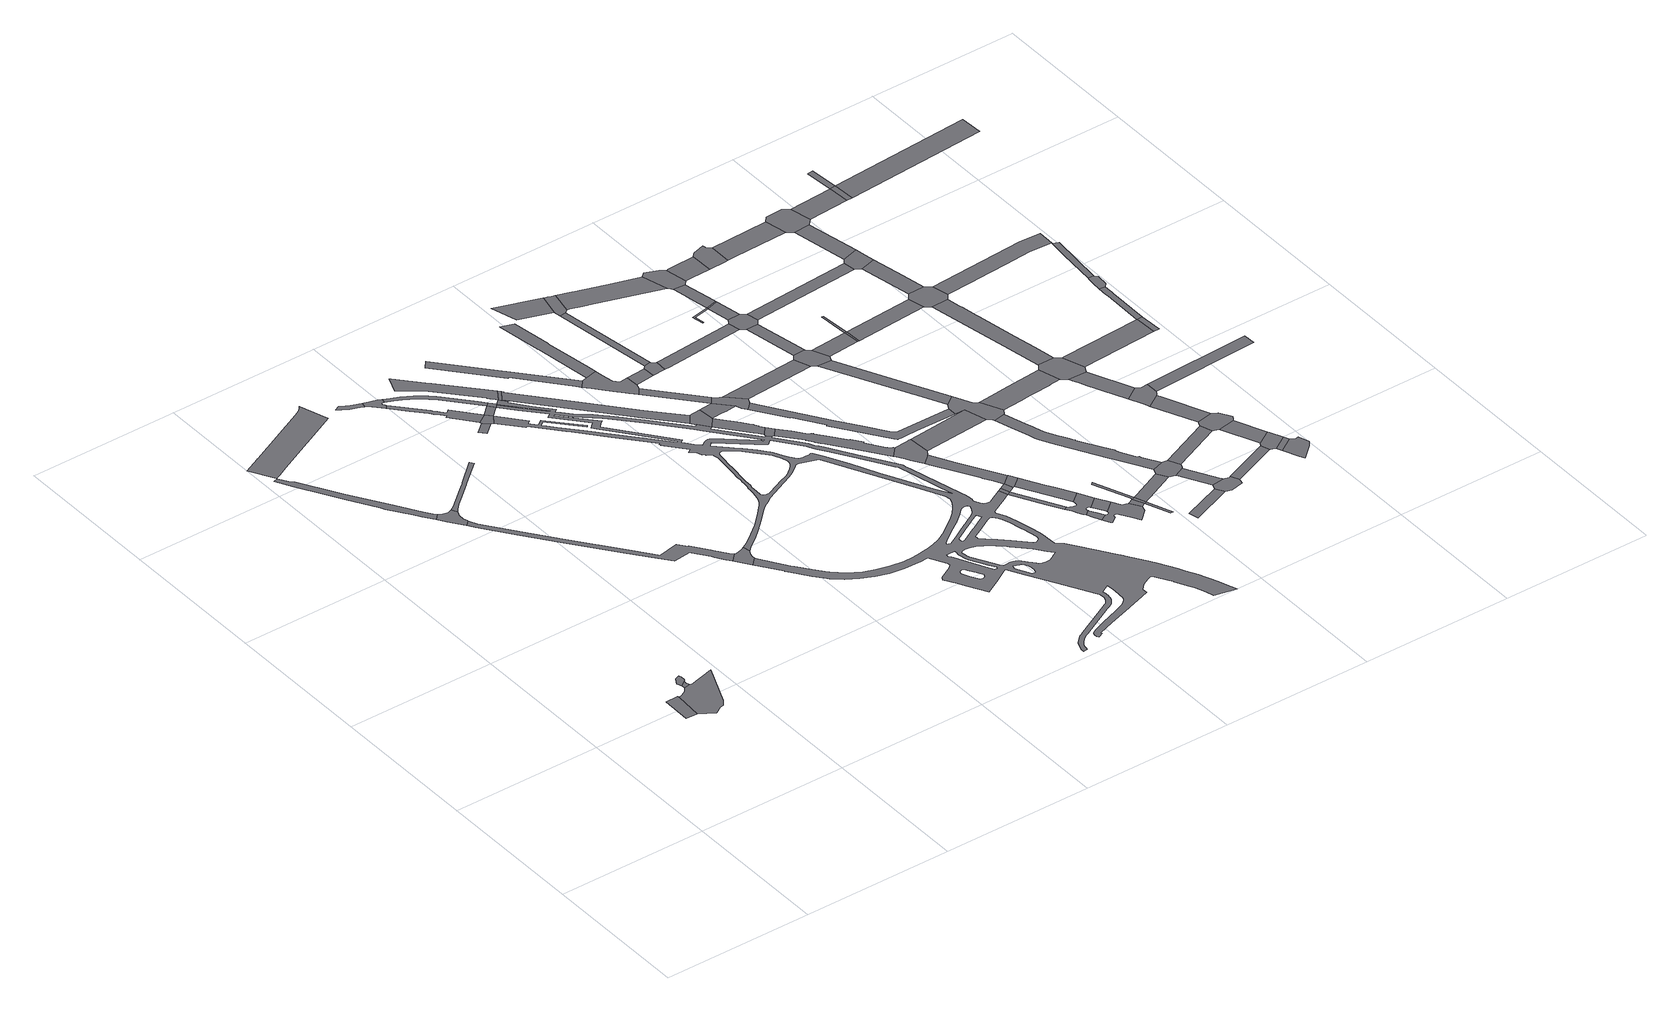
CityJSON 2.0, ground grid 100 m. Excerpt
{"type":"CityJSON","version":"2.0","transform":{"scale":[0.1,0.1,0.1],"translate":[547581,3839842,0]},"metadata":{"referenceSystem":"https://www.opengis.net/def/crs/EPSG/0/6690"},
"CityObjects":{
"road1":{"type":"Road","geometry":[{"type":"MultiSurface","lod":"1","boundaries":[[[0,1,2,3,4]]]}]},
"road2":{"type":"Road","geometry":[{"type":"MultiSurface","lod":"1","boundaries":[[[5,6,7,8,9,10,4,3,11,12,13,14]]]}]},
"road3":{"type":"Road","attributes":{"RoadStructureAttribute.sectionType":"1"},"geometry":[{"type":"MultiSurface","lod":"1","boundaries":[[[15,16,17,18,8,7]]]}]},
"road4":{"type":"Road","geometry":[{"type":"MultiSurface","lod":"1","boundaries":[[[19,20,21,22,23,24,18,17]]]}]},
"road5":{"type":"Road","attributes":{"RoadStructureAttribute.sectionType":"1"},"geometry":[{"type":"MultiSurface","lod":"1","boundaries":[[[25,26,27,28,29,30,31,32,33,34,35,36,37,38,39,40,41,42,43,44,45]]]}]},
"road6":{"type":"Road","geometry":[{"type":"MultiSurface","lod":"1","boundaries":[[[46,47,48,49,45,44,50,51,52,53,54,55,56,57,58,59,60,61]]]}]},
"road7":{"type":"Road","attributes":{"RoadStructureAttribute.sectionType":"7"},"geometry":[{"type":"MultiSurface","lod":"1","boundaries":[[[62,63,64,65,66,67,68,69,70,71,72,73,74,75,76,77]]]}]},
"road8":{"type":"Road","geometry":[{"type":"MultiSurface","lod":"1","boundaries":[[[78,79,80,81,82,83,84,85,86,87,88,61,60,89]]]}]},
"road9":{"type":"Road","attributes":{"RoadStructureAttribute.sectionType":"1"},"geometry":[{"type":"MultiSurface","lod":"1","boundaries":[[[90,91,92,93,94,95,96,97,98,99,100,101,102,103,52,51,104,105,106,107,108,109,110,111,112,113,114,115,116,117,118]]]}]},
"road10":{"type":"Road","geometry":[{"type":"MultiSurface","lod":"1","boundaries":[[[119,120,121,122,123,124,125,126,127,128,129,130,131]]]}]},
"road11":{"type":"Road","geometry":[{"type":"MultiSurface","lod":"1","boundaries":[[[132,133,134,131,130,135,136,137,138,139,140,141,142,143,144,145,146,147,148,149]]]}]},
"road12":{"type":"Road","geometry":[{"type":"MultiSurface","lod":"1","boundaries":[[[150,151,152,153,118,117,154,155,156,157,158]]]}]},
"road13":{"type":"Road","attributes":{"RoadStructureAttribute.sectionType":"1"},"geometry":[{"type":"MultiSurface","lod":"1","boundaries":[[[159,160,161,162,163,164,165,139,138,166,167,168,169,170,171,172,173,174]]]}]},
"road14":{"type":"Road","geometry":[{"type":"MultiSurface","lod":"1","boundaries":[[[175,176,177,178]]]}]},
"road15":{"type":"Road","attributes":{"RoadStructureAttribute.sectionType":"1"},"geometry":[{"type":"MultiSurface","lod":"1","boundaries":[[[179,180,181,182,183,184,185,186,187,188,189,190,191,149,148,192,193,194,195,196,197,198,199,200,201,202]]]}]},
"road16":{"type":"Road","geometry":[{"type":"MultiSurface","lod":"1","boundaries":[[[174,173,175,178,203,204]]]}]},
"road17":{"type":"Road","attributes":{"RoadStructureAttribute.sectionType":"1"},"geometry":[{"type":"MultiSurface","lod":"1","boundaries":[[[201,205,174,204,206,207]]]}]},
"road18":{"type":"Road","attributes":{"function":"3","RoadStructureAttribute.sectionType":"1"},"geometry":[{"type":"MultiSurface","lod":"1","boundaries":[[[208,209,210,211,212,213,214,215,216,217,218,219,220,221]]]}]},
"road19":{"type":"Road","geometry":[{"type":"MultiSurface","lod":"1","boundaries":[[[222,223,202,201,207,224,225]]]}]},
"road20":{"type":"Road","geometry":[{"type":"MultiSurface","lod":"1","boundaries":[[[221,220,226,227,228]]]}]},
"road21":{"type":"Road","attributes":{"RoadStructureAttribute.sectionType":"1"},"geometry":[{"type":"MultiSurface","lod":"1","boundaries":[[[229,230,231,232,233,234,235,236,237]]]}]},
"road22":{"type":"Road","geometry":[{"type":"MultiSurface","lod":"1","boundaries":[[[238,239,240,241,242,243,244,228,227,245,246,247,248,249,250]]]}]},
"road23":{"type":"Road","attributes":{"RoadStructureAttribute.sectionType":"1"},"geometry":[{"type":"MultiSurface","lod":"1","boundaries":[[[251,252,253,254,255,256,257,258,259,260,261,262,263,226,220,225,264,265,266,267,268,224,207,269,270,271,272,273,274,275,276,277,278,279,280,281,282,283,284,285,286,287,288,289,290,291,292,204,203,293,294,295,296,297,298,299,300,301,302,303,304,305,306,307,308,309,310,311,312,313,314,315,316,317,318,319,320,321,322,323,324,325,326,327,328,329,330,331,332,333,150,158,334,335,336,337,338,339,340,341,342,343,344,345,346,347,348,349,350,351,352,353,354,355,356,357,358,359,360,361,362,363,364,365,366,367,368,369,370,371,372,373,374,375,376,377,378,379,380,381,382,155,154,383,384,385,386,387,388,389,390,391,392,393,394,395,396,397,398,399,400,401,402,403,404,405,406,407,408,409,410,411,412,413,414,415,416,417,418,419,420,421,422,423,424,425,426,427,428,429,430,431,432,433,434,435,436,437,438,439,440,441,442,443,444,445,446,447,448,449,450,451,452,453,454,455,456,457,458,459,460,461,462,463,464,465,466,467,468,469,470,471,472,473,474,475,476,477,478,479,480,481,482,483,484,485,486,487,488,489,490,491,492,493,494,495,496,497,498,499,500,501,502,503,504,505,506,507,508,509,510,511,512,513,514,515,516,517,518,519,520,521,522,523,524,525,526,527,528,529,530,531,532,533,534,535,536,537,538,539,540,541,542,543,544,545,546,547,548,549,550,551,552,553,554,555,556,557,558,559,560,561,562,563,564,565,566,567,568,569,570,571,572,573,574,575,576,577,578,579,580,581,582,583,584,585],[586,587,588,589,590,591,592,593,594,595,596,597,598,599,600,601],[602,603,604,605,606,607,608,609,610,611,612,613,614,615,616,617,618,619,620,621],[622,623,624,625,626,627,628,629,630,631,632,633,634,635,636,637,638,639,640,641],[642,643,644,645,646,647,648,649,650,651,652,653,654,655,656,657,658,659],[660,661,662,663,664,665,666,667,668,669,670,671,672,673,674,675,676,677,678,679,680,681,682,683,684,685,686,687],[688,689,690,691,692,693,694,695,696,697,698,699,700,701,702,703,704,705,706,707,708,709,710,711,712,713,714,715],[716,717,718,719,720,721,722,723,724,725,726,727,728,729,730,731,732,733,734,735,736,737,738,739,740,741,742,743,744,745,746,747,748,749,750,751,752,753,754],[755,756,757,758,759,760,761,762,763,764,765,766,767,768,769,770,771,772,773,774,775,776,777,778,779,780],[781,782,783,784,785,786,787,788,789,790,791,792,793,794,795,796,797,798,799,800,801,802,803,804,805,806,807,808,809,810,811,812,813,814,815,816,817,818],[819,820,821,822,823,824,825,826,827,828,829,830,831,832,833,834,835,836,837,838,839,840,841,842,843,844,845,846,847,848,849,850,851,852,853,854,855,856,857]]]}]},
"road24":{"type":"Road","geometry":[{"type":"MultiSurface","lod":"1","boundaries":[[[858,859,860,861,862,863,864,237,236,865,866,867,868,869,870,871,872,873,874,875,876,877]]]}]},
"road25":{"type":"Road","geometry":[{"type":"MultiSurface","lod":"1","boundaries":[[[878,250,249,879,880,251,585,881,882,883]]]}]},
"road26":{"type":"Road","attributes":{"RoadStructureAttribute.sectionType":"1"},"geometry":[{"type":"MultiSurface","lod":"1","boundaries":[[[884,885,886,887,888,864,863,889,890,891,892,893,894]]]}]},
"road27":{"type":"Road","attributes":{"function":"3","RoadStructureAttribute.sectionType":"1"},"geometry":[{"type":"MultiSurface","lod":"1","boundaries":[[[895,896,897,898,899,900,881,585,901,902,903,904]]]}]},
"road28":{"type":"Road","attributes":{"RoadStructureAttribute.sectionType":"1"},"geometry":[{"type":"MultiSurface","lod":"1","boundaries":[[[905,873,872,906,907]]]}]},
"road29":{"type":"Road","attributes":{"RoadStructureAttribute.sectionType":"1"},"geometry":[{"type":"MultiSurface","lod":"1","boundaries":[[[908,877,876,909]]]}]},
"road30":{"type":"Road","geometry":[{"type":"MultiSurface","lod":"1","boundaries":[[[904,903,582,581,910,911]]]}]},
"road31":{"type":"Road","attributes":{"RoadStructureAttribute.sectionType":"1"},"geometry":[{"type":"MultiSurface","lod":"1","boundaries":[[[906,912,878,883,913,914,915,916]]]}]},
"road32":{"type":"Road","geometry":[{"type":"MultiSurface","lod":"1","boundaries":[[[917,907,906,916,918,919,920,921,922]]]}]},
"road33":{"type":"Road","geometry":[{"type":"MultiSurface","lod":"1","boundaries":[[[923,924,925,926,927,908,909,928,929,930]]]}]},
"road34":{"type":"Road","attributes":{"RoadStructureAttribute.sectionType":"1"},"geometry":[{"type":"MultiSurface","lod":"1","boundaries":[[[931,932,933,934]]]}]},
"road35":{"type":"Road","geometry":[{"type":"MultiSurface","lod":"1","boundaries":[[[935,936,937,938,939,940,941,942,943,944,945,946,947,948,949,950,951,952,953,954,911,910,955,956,957,958,959,960,961,962,963,964,965,966,967,968]]]}]},
"road36":{"type":"Road","attributes":{"RoadStructureAttribute.sectionType":"1"},"geometry":[{"type":"MultiSurface","lod":"1","boundaries":[[[969,970,927,926]]]}]},
"road37":{"type":"Road","geometry":[{"type":"MultiSurface","lod":"1","boundaries":[[[971,934,933,970,969,972,973,974,975,976]]]}]},
"road38":{"type":"Road","geometry":[{"type":"MultiSurface","lod":"1","boundaries":[[[977,978,979,968,967,980,981,982,983,984,985,986]]]}]},
"road39":{"type":"Road","geometry":[{"type":"MultiSurface","lod":"1","boundaries":[[[987,551,550,988]]]}]},
"road40":{"type":"Road","attributes":{"RoadStructureAttribute.sectionType":"1"},"geometry":[{"type":"MultiSurface","lod":"1","boundaries":[[[989,987,988,990]]]}]},
"road41":{"type":"Road","geometry":[{"type":"MultiSurface","lod":"1","boundaries":[[[988,550,991,992,993]]]}]},
"road42":{"type":"Road","attributes":{"RoadStructureAttribute.sectionType":"1"},"geometry":[{"type":"MultiSurface","lod":"1","boundaries":[[[994,995,996,985,984,997,998,999,1000,1001,1002,1003,989,1004]]]}]},
"road43":{"type":"Road","attributes":{"RoadStructureAttribute.sectionType":"1"},"geometry":[{"type":"MultiSurface","lod":"1","boundaries":[[[1005,922,921,1006]]]}]},
"road44":{"type":"Road","attributes":{"RoadStructureAttribute.sectionType":"1"},"geometry":[{"type":"MultiSurface","lod":"1","boundaries":[[[1007,1008,930,929,1009,1010,1011]]]}]},
"road45":{"type":"Road","geometry":[{"type":"MultiSurface","lod":"1","boundaries":[[[1012,1013,1004,989,990,1014,1015]]]}]},
"road46":{"type":"Road","attributes":{"RoadStructureAttribute.sectionType":"1"},"geometry":[{"type":"MultiSurface","lod":"1","boundaries":[[[1016,1017,1018,1019,920,919,1020,1021,1022,1023,1024,1025,1026,1027,1028,1029,1030,1031,1032,1033]]]}]},
"road47":{"type":"Road","geometry":[{"type":"MultiSurface","lod":"1","boundaries":[[[1034,1035,1036,1037,1038,1039,1040,1041,1042,1043,1044,1045]]]}]},
"road48":{"type":"Road","attributes":{"RoadStructureAttribute.sectionType":"1"},"geometry":[{"type":"MultiSurface","lod":"1","boundaries":[[[1046,1047,1015,1014,1048,1049,1050,1051]]]}]},
"road49":{"type":"Road","geometry":[{"type":"MultiSurface","lod":"1","boundaries":[[[1051,1050,1052,1053,1054,1055,1056,1057,1058,1059,1060,993,992,1061,1062,1063,1041,1040,1064,1065,1066,1067,1068,1069,1070,1071,1072,1073,1074]]]}]},
"road50":{"type":"Road","attributes":{"RoadStructureAttribute.sectionType":"1"},"geometry":[{"type":"MultiSurface","lod":"1","boundaries":[[[1075,1076,1077,974,973,1078,1079,1080,1081,1082,1083,1084,1085]]]}]},
"road51":{"type":"Road","attributes":{"RoadStructureAttribute.sectionType":"1"},"geometry":[{"type":"MultiSurface","lod":"1","boundaries":[[[1074,1073,1086,1087,1088,1089,1090,1091]]]}]},
"road52":{"type":"Road","geometry":[{"type":"MultiSurface","lod":"1","boundaries":[[[1092,1093,1091,1090,1094,1095,1096,1097,1098,1099,1100,1101,1102,1103,1104,1045,1044,1105,1106,1107,1108,1109,1110,1111,1112,1113,1114,1115,1116,1117,1118,1119,1120,1121,1122,1123,1124,1125,1126,1127]]]}]},
"road53":{"type":"Road","attributes":{"RoadStructureAttribute.sectionType":"1"},"geometry":[{"type":"MultiSurface","lod":"1","boundaries":[[[1128,1129,977,986,1130,1131,1132]]]}]},
"road54":{"type":"Road","geometry":[{"type":"MultiSurface","lod":"1","boundaries":[[[1133,1134,1135,1136,1137,1138,1139]]]}]},
"road55":{"type":"Road","attributes":{"RoadStructureAttribute.sectionType":"1"},"geometry":[{"type":"MultiSurface","lod":"1","boundaries":[[[1140,1127,1126,1141]]]}]},
"road56":{"type":"Road","geometry":[{"type":"MultiSurface","lod":"1","boundaries":[[[1142,1143,1144,1145,1146,1140,1147]]]}]},
"road57":{"type":"Road","geometry":[{"type":"MultiSurface","lod":"1","boundaries":[[[1148,1149,1005,1006,1150,1151,1152,1153]]]}]},
"road58":{"type":"Road","geometry":[{"type":"MultiSurface","lod":"1","boundaries":[[[1147,1140,1141,1154]]]}]},
"road59":{"type":"Road","attributes":{"RoadStructureAttribute.sectionType":"1"},"geometry":[{"type":"MultiSurface","lod":"1","boundaries":[[[1155,1149,1148,1156]]]}]},
"road60":{"type":"Road","geometry":[{"type":"MultiSurface","lod":"1","boundaries":[[[1157,1158,1154,1141]]]}]},
"road61":{"type":"Road","geometry":[{"type":"MultiSurface","lod":"1","boundaries":[[[1159,1160,1161,1162,1007,1011,1163,1155,1156,1164,1165,1166,1167,1168]]]}]},
"road62":{"type":"Road","attributes":{"RoadStructureAttribute.sectionType":"1"},"geometry":[{"type":"MultiSurface","lod":"1","boundaries":[[[1150,1169,1170,1171,1172,1173,1174,1175,1176,1151]]]}]},
"road63":{"type":"Road","attributes":{"RoadStructureAttribute.sectionType":"1"},"geometry":[{"type":"MultiSurface","lod":"1","boundaries":[[[1177,1139,1178,1161,1160]]]}]},
"road64":{"type":"Road","geometry":[{"type":"MultiSurface","lod":"1","boundaries":[[[1179,1133,1139,1177]]]}]},
"road65":{"type":"Road","attributes":{"RoadStructureAttribute.sectionType":"1"},"geometry":[{"type":"MultiSurface","lod":"1","boundaries":[[[1180,1181,1182,1183,1133,1179,1184,1185,1186]]]}]},
"road66":{"type":"Road","geometry":[{"type":"MultiSurface","lod":"1","boundaries":[[[1187,1085,1084,1188,1180,1186,1189,1190,1191]]]}]},
"road67":{"type":"Road","attributes":{"RoadStructureAttribute.sectionType":"1"},"geometry":[{"type":"MultiSurface","lod":"1","boundaries":[[[1192,1193,1147,1154,1194,1195,1196,1197]]]}]},
"road68":{"type":"Road","geometry":[{"type":"MultiSurface","lod":"1","boundaries":[[[1198,1199,1174,1173,1200,1033,1032,1201,1202,1128,1132,1203,1204,1205,1206,1207]]]}]},
"road69":{"type":"Road","attributes":{"RoadStructureAttribute.sectionType":"1"},"geometry":[{"type":"MultiSurface","lod":"1","boundaries":[[[1208,1153,1152,1209]]]}]},
"road70":{"type":"Road","attributes":{"RoadStructureAttribute.sectionType":"1"},"geometry":[{"type":"MultiSurface","lod":"1","boundaries":[[[1210,1211,1212,1213,1214]]]}]},
"road71":{"type":"Road","attributes":{"RoadStructureAttribute.sectionType":"1"},"geometry":[{"type":"MultiSurface","lod":"1","boundaries":[[[1215,1216,1217,1218,1219,1220,1221,1222,1223,1224,1225,1226,1227,1228,1229,1230,1231,1232,1233,1234,1235,1236,1237,1238,1205,1204,1239,1240,1241,1242,1243,1244,1245,1246,1247,1248,1249,1250,1251]]]}]},
"road72":{"type":"Road","attributes":{"RoadStructureAttribute.sectionType":"1"},"geometry":[{"type":"MultiSurface","lod":"1","boundaries":[[[1252,1253,1254,1255,1190,1189,1256,1257]]]}]},
"road73":{"type":"Road","geometry":[{"type":"MultiSurface","lod":"1","boundaries":[[[1258,1208,1209,1259]]]}]},
"road74":{"type":"Road","geometry":[{"type":"MultiSurface","lod":"1","boundaries":[[[1260,1261,1262,1208,1258]]]}]},
"road75":{"type":"Road","geometry":[{"type":"MultiSurface","lod":"1","boundaries":[[[1251,1250,1263,1264,1192,1197,1265,1266,1267,1268,1269]]]}]},
"road76":{"type":"Road","attributes":{"RoadStructureAttribute.sectionType":"1"},"geometry":[{"type":"MultiSurface","lod":"1","boundaries":[[[1270,1271,1272,1266,1265,1273,1274,1275]]]}]},
"road77":{"type":"Road","geometry":[{"type":"MultiSurface","lod":"1","boundaries":[[[1276,1275,1274,1277,1278,1210,1214,1279,1280,1281,1282,1283]]]}]},
"road78":{"type":"Road","geometry":[{"type":"MultiSurface","lod":"1","boundaries":[[[1284,1285,1286,1287,1288,1252,1257,1289,1290,1291]]]}]},
"road79":{"type":"Road","attributes":{"RoadStructureAttribute.sectionType":"1"},"geometry":[{"type":"MultiSurface","lod":"1","boundaries":[[[1292,1293,1294,1207,1206,1295,1296,1297,1298,1299,1300,1301,1302]]]}]},
"road80":{"type":"Road","attributes":{"RoadStructureAttribute.sectionType":"1"},"geometry":[{"type":"MultiSurface","lod":"1","boundaries":[[[1303,1304,1305,1168,1167,1306,1307]]]}]},
"road81":{"type":"Road","attributes":{"RoadStructureAttribute.sectionType":"1"},"geometry":[{"type":"MultiSurface","lod":"1","boundaries":[[[1308,1258,1259,1309]]]}]},
"road82":{"type":"Road","attributes":{"RoadStructureAttribute.sectionType":"1"},"geometry":[{"type":"MultiSurface","lod":"1","boundaries":[[[1310,1269,1268,1311]]]}]},
"road83":{"type":"Road","attributes":{"RoadStructureAttribute.sectionType":"1"},"geometry":[{"type":"MultiSurface","lod":"1","boundaries":[[[1312,1283,1282,1313]]]}]},
"road84":{"type":"Road","attributes":{"RoadStructureAttribute.sectionType":"1"},"geometry":[{"type":"MultiSurface","lod":"1","boundaries":[[[1314,1291,1290,1315,1316]]]}]},
"road85":{"type":"Road","geometry":[{"type":"MultiSurface","lod":"1","boundaries":[[[1317,1318,1292,1302,1319,1320,1321,1322,1323,1324,1325]]]}]},
"road86":{"type":"Road","attributes":{"RoadStructureAttribute.sectionType":"1"},"geometry":[{"type":"MultiSurface","lod":"1","boundaries":[[[1319,1326,1327,1328,1329,1330,1331,1332,1333,1320]]]}]},
"road87":{"type":"Road","attributes":{"RoadStructureAttribute.sectionType":"1"},"geometry":[{"type":"MultiSurface","lod":"1","boundaries":[[[1334,1335,1336,1337,1338,1339,1340,1341,1342,1343,1344,1317,1325]]]}]},
"road88":{"type":"Road","geometry":[{"type":"MultiSurface","lod":"1","boundaries":[[[1345,1333,1332,1346,1347,1348,1349,1350,1351,1352]]]}]},
"road89":{"type":"Road","attributes":{"RoadStructureAttribute.sectionType":"1"},"geometry":[{"type":"MultiSurface","lod":"1","boundaries":[[[1353,1354,1355,1349,1348,1356,1357]]]}]},
"road90":{"type":"Road","geometry":[{"type":"MultiSurface","lod":"1","boundaries":[[[1358,1359,1308,1309,1343,1342,1360,1361]]]}]},
"road91":{"type":"Road","geometry":[{"type":"MultiSurface","lod":"1","boundaries":[[[1357,1356,1362,1363,1310,1311,1364,1365,1366,1367,1368,1369,1370]]]}]},
"road92":{"type":"Road","attributes":{"RoadStructureAttribute.sectionType":"1"},"geometry":[{"type":"MultiSurface","lod":"1","boundaries":[[[1367,1366,1371,1372]]]}]},
"road93":{"type":"Road","attributes":{"RoadStructureAttribute.sectionType":"1"},"geometry":[{"type":"MultiSurface","lod":"1","boundaries":[[[1373,1374,1375,1359,1358]]]}]},
"road94":{"type":"Road","geometry":[{"type":"MultiSurface","lod":"1","boundaries":[[[1376,1377,1378,1379,1303,1307,1380,1381,1375,1374]]]}]},
"road95":{"type":"Road","geometry":[{"type":"MultiSurface","lod":"1","boundaries":[[[1382,1372,1371,1383,1384,1312,1313,1385,1386,1387,1388]]]}]},
"road96":{"type":"Road","attributes":{"RoadStructureAttribute.sectionType":"1"},"geometry":[{"type":"MultiSurface","lod":"1","boundaries":[[[1388,1387,1389,1390]]]}]},
"road97":{"type":"Road","attributes":{"RoadStructureAttribute.sectionType":"1"},"geometry":[{"type":"MultiSurface","lod":"1","boundaries":[[[1391,1392,1378,1377]]]}]},
"road98":{"type":"Road","geometry":[{"type":"MultiSurface","lod":"1","boundaries":[[[1393,1394,1390,1389,1395,1396,1397,1398,1399,1400,1401]]]}]},
"road99":{"type":"Road","geometry":[{"type":"MultiSurface","lod":"1","boundaries":[[[1402,1403,1404,1405,1314,1316,1392,1391,1406,1407,1408,1409]]]}]},
"road100":{"type":"Road","attributes":{"RoadStructureAttribute.sectionType":"1"},"geometry":[{"type":"MultiSurface","lod":"1","boundaries":[[[1410,1411,1412,1324,1323,1413]]]}]},
"road101":{"type":"Road","attributes":{"RoadStructureAttribute.sectionType":"1"},"geometry":[{"type":"MultiSurface","lod":"1","boundaries":[[[1414,1409,1408,1415]]]}]},
"road102":{"type":"Road","attributes":{"RoadStructureAttribute.sectionType":"1"},"geometry":[{"type":"MultiSurface","lod":"1","boundaries":[[[1416,1352,1351,1417]]]}]},
"road103":{"type":"Road","attributes":{"RoadStructureAttribute.sectionType":"1"},"geometry":[{"type":"MultiSurface","lod":"1","boundaries":[[[1418,1361,1360,1419,1420,1421,1422,1423,1424]]]}]},
"road104":{"type":"Road","geometry":[{"type":"MultiSurface","lod":"1","boundaries":[[[1425,1414,1415,1426]]]}]},
"road105":{"type":"Road","geometry":[{"type":"MultiSurface","lod":"1","boundaries":[[[1427,1410,1413,1428]]]}]},
"road106":{"type":"Road","geometry":[{"type":"MultiSurface","lod":"1","boundaries":[[[1429,1430,1431,1432,1414,1425]]]}]},
"road107":{"type":"Road","attributes":{"RoadStructureAttribute.sectionType":"1"},"geometry":[{"type":"MultiSurface","lod":"1","boundaries":[[[1433,1434,1435,1436,1437,1438,1410,1427,1439,1440,1441]]]}]},
"road108":{"type":"Road","geometry":[{"type":"MultiSurface","lod":"1","boundaries":[[[1442,1443,1444,1445,1446,1447,1448,1433,1441,1449,1450,1451]]]}]},
"road109":{"type":"Road","attributes":{"RoadStructureAttribute.sectionType":"1"},"geometry":[{"type":"MultiSurface","lod":"1","boundaries":[[[1452,1453,1454,1455,1442,1451,1456,1457]]]}]},
"road110":{"type":"Road","attributes":{"RoadStructureAttribute.sectionType":"1"},"geometry":[{"type":"MultiSurface","lod":"1","boundaries":[[[1458,1425,1426,1459]]]}]}
},
"vertices":[
[664,1107,0],[581,1104,0],[577,909,0],[653,907,0],[665,1095,0],
[967,1195,0],[796,1149,0],[790,1155,0],[745,1148,0],[724,1122,0],[695,1104,0],[746,846,0],[793,876,0],[820,882,0],[849,921,0],
[785,1167,0],[778,1184,0],[779,1198,0],[746,1173,0],
[788,1206,0],[792,1218,0],[791,1243,0],[786,1260,0],[757,1248,0],[731,1207,0],
[599,3339,0],[564,3387,0],[473,3533,0],[438,3590,0],[307,3798,0],[282,3841,0],[156,4058,0],[126,4082,0],[93,4142,0],[64,4130,0],[126,4021,0],[225,3847,0],[237,3827,0],[281,3752,0],[370,3606,0],[396,3561,0],[410,3536,0],[507,3395,0],[534,3354,0],[582,3283,0],[618,3319,0],
[681,3297,0],[670,3296,0],[646,3301,0],[628,3310,0],[618,3228,0],[687,3132,0],[719,3166,0],[718,3169,0],[710,3197,0],[709,3212,0],[709,3221,0],[710,3234,0],[714,3246,0],[720,3259,0],[725,3270,0],[707,3306,0],
[610,4616,0],[604,4607,0],[594,4595,0],[586,4587,0],[579,4582,0],[576,4580,0],[540,4562,0],[123,4362,0],[118,4359,0],[116,4359,0],[113,4357,0],[3,4304,0],[92,4144,0],[125,4159,0],[195,4193,0],[673,4423,0],
[773,3321,0],[827,3367,0],[919,3444,0],[931,3456,0],[1077,3580,0],[1062,3605,0],[913,3474,0],[906,3466,0],[897,3459,0],[860,3428,0],[733,3321,0],[739,3288,0],
[1730,2005,0],[1719,2020,0],[1662,2096,0],[1657,2107,0],[1578,2213,0],[1571,2216,0],[1563,2227,0],[1533,2270,0],[1398,2241,0],[1369,2280,0],[1284,2392,0],[1047,2704,0],[903,2894,0],[745,3111,0],[695,3121,0],[717,3089,0],[874,2874,0],[1019,2683,0],[1246,2386,0],[1335,2270,0],[1416,2163,0],[1429,2147,0],[1546,2160,0],[1554,2151,0],[1625,2054,0],[1633,2036,0],[1672,1979,0],[1693,1949,0],[1740,1997,0],
[850,4446,0],[823,4458,0],[800,4471,0],[794,4476,0],[791,4480,0],[754,4462,0],[762,4456,0],[783,4442,0],[822,4419,0],[850,4408,0],[882,4397,0],[905,4387,0],[914,4423,0],
[1004,4393,0],[928,4418,0],[925,4419,0],[924,4375,0],[939,4363,0],[977,4319,0],[994,4301,0],[1010,4322,0],[1005,4332,0],[1003,4337,0],[998,4343,0],[998,4348,0],[999,4352,0],[1001,4354,0],[1002,4355,0],[1006,4356,0],[1018,4354,0],[1028,4383,0],
[1818,2014,0],[1808,2008,0],[1775,1998,0],[1755,1993,0],[1762,1850,0],[1809,1898,0],[1809,1918,0],[1816,1943,0],[1828,1966,0],
[1268,4075,0],[1245,4057,0],[1217,4091,0],[1209,4101,0],[1201,4111,0],[1190,4124,0],[1184,4131,0],[1086,4198,0],[1159,4114,0],[1176,4094,0],[1189,4079,0],[1203,4063,0],[1228,4034,0],[1214,4026,0],[1339,3875,0],[1402,3913,0],
[1342,3860,0],[1275,3800,0],[1310,3763,0],[1380,3823,0],
[1449,4038,0],[1307,4199,0],[1290,4218,0],[1283,4226,0],[1280,4229,0],[1272,4237,0],[1256,4251,0],[1242,4262,0],[1217,4280,0],[1190,4300,0],[1159,4320,0],[1122,4340,0],[1073,4363,0],[1070,4332,0],[1137,4298,0],[1154,4288,0],[1181,4271,0],[1218,4243,0],[1242,4224,0],[1265,4202,0],[1268,4199,0],[1282,4184,0],[1465,3973,0],[1487,3992,0],
[1397,3816,0],[1437,3876,0],
[1460,3968,0],[1496,3927,0],[1502,3931,0],
[1342,4334,0],[1319,4360,0],[1184,4511,0],[1179,4516,0],[1132,4404,0],[1261,4308,0],[1285,4282,0],[1512,4033,0],[1512,4030,0],[1512,4029,0],[1523,4016,0],[1532,4005,0],[1553,3981,0],[1599,4050,0],
[1523,3956,0],[1489,3994,0],[1514,3947,0],[1520,3953,0],
[1562,3966,0],[1569,3970,0],[1615,4032,0],
[2035,3843,0],[2028,3852,0],[1444,4523,0],[1406,4475,0],[1722,4110,0],[1729,4116,0],[1985,3815,0],[2007,3789,0],[2043,3834,0],
[2241,3306,0],[2153,3402,0],[1979,3606,0],[1890,3707,0],[1619,4018,0],[1621,4020,0],[1624,4023,0],[2033,3433,0],[2033,3432,0],[2105,3349,0],[2205,3236,0],[2288,3141,0],[2337,3204,0],
[2313,3110,0],[2298,3099,0],[2103,3323,0],[1965,3477,0],[1941,3503,0],[1899,3543,0],[1813,3618,0],[1765,3670,0],[1745,3694,0],[1763,3709,0],[1669,3817,0],[1580,3927,0],[1588,3933,0],[1613,3846,0],[1647,3806,0],[1727,3716,0],[1724,3713,0],[1615,3833,0],[1583,3829,0],[1706,3697,0],[1679,3673,0],[1849,3480,0],[1829,3462,0],[1814,3448,0],[1847,3408,0],[2130,3046,0],[2125,3042,0],[2095,3076,0],[2006,3177,0],[1882,3316,0],[1763,3455,0],[1660,3571,0],[1621,3618,0],[1602,3640,0],[1629,3662,0],[1802,3468,0],[1812,3479,0],[1628,3679,0],[1593,3651,0],[1562,3689,0],[1554,3698,0],[1573,3715,0],[1520,3674,0],[1534,3680,0],[1681,3509,0],[1703,3484,0],[1855,3306,0],[2037,3095,0],[2030,3088,0],[2037,3080,0],[2029,3074,0],[2141,2941,0],[2118,2924,0],[2152,2891,0],[2165,2860,0],[2179,2857,0],[2180,2843,0],[2189,2842,0],[2202,2834,0],[2212,2822,0],[2217,2804,0],[2220,2782,0],[2217,2759,0],[2215,2742,0],[2215,2738,0],[2213,2727,0],[2202,2617,0],[2197,2569,0],[2195,2537,0],[2193,2518,0],[2191,2497,0],[2188,2459,0],[2183,2447,0],[2181,2423,0],[2179,2394,0],[2167,2344,0],[2160,2319,0],[2147,2296,0],[2133,2279,0],[2063,2206,0],[1997,2142,0],[1929,2087,0],[1862,2039,0],[1865,1999,0],[1927,2044,0],[1989,2097,0],[2061,2163,0],[2128,2229,0],[2158,2256,0],[2190,2274,0],[2227,2297,0],[2277,2323,0],[2369,2364,0],[2379,2369,0],[2430,2393,0],[2469,2412,0],[2521,2450,0],[2533,2460,0],[2548,2463,0],[2556,2460,0],[2671,2424,0],[2962,1848,0],[3030,1713,0],[3033,1705,0],[3041,1673,0],[3031,1638,0],[3004,1598,0],[2967,1557,0],[2932,1524,0],[2915,1512,0],[2895,1496,0],[2885,1489,0],[2818,1441,0],[2756,1405,0],[2701,1385,0],[2666,1377,0],[2641,1372,0],[2602,1364,0],[2589,1361,0],[2542,1358,0],[2472,1357,0],[2384,1369,0],[2299,1391,0],[2224,1417,0],[2143,1467,0],[2069,1532,0],[2065,1536,0],[2004,1610,0],[1952,1681,0],[1943,1694,0],[1928,1714,0],[1819,1876,0],[1871,1693,0],[1872,1691,0],[1894,1660,0],[1965,1557,0],[2023,1492,0],[2033,1480,0],[2099,1424,0],[2171,1379,0],[2252,1340,0],[2337,1314,0],[2435,1302,0],[2507,1298,0],[2542,1298,0],[2600,1301,0],[2657,1190,0],[2661,1182,0],[2661,1177,0],[2661,1172,0],[2653,1162,0],[2639,1152,0],[2552,1103,0],[2542,1083,0],[2587,1003,0],[2592,993,0],[2619,946,0],[2684,830,0],[2737,860,0],[2787,889,0],[2868,936,0],[2873,939,0],[2886,947,0],[2896,928,0],[2945,838,0],[3040,666,0],[3165,441,0],[3171,431,0],[3174,418,0],[3175,405,0],[3175,392,0],[3171,378,0],[3162,360,0],[3151,346,0],[3140,339,0],[3132,334,0],[3119,327,0],[2876,201,0],[2854,187,0],[2853,187,0],[2839,178,0],[2825,167,0],[2811,153,0],[2797,137,0],[2789,124,0],[2782,106,0],[2777,95,0],[2775,86,0],[2772,73,0],[2771,63,0],[2770,52,0],[2798,55,0],[2801,70,0],[2803,82,0],[2807,93,0],[2813,106,0],[2821,117,0],[2831,130,0],[2841,140,0],[2853,151,0],[2860,155,0],[2870,162,0],[2880,167,0],[2890,173,0],[3121,294,0],[3134,300,0],[3140,303,0],[3144,305,0],[3156,312,0],[3170,322,0],[3178,331,0],[3184,340,0],[3192,350,0],[3197,362,0],[3201,371,0],[3202,381,0],[3204,389,0],[3205,400,0],[3205,408,0],[3205,418,0],[3203,427,0],[3199,441,0],[3258,473,0],[3263,428,0],[3263,400,0],[3263,398,0],[3261,363,0],[3261,360,0],[3259,328,0],[3258,325,0],[3249,305,0],[3232,288,0],[3212,275,0],[3164,257,0],[3125,242,0],[3116,238,0],[3005,198,0],[2951,175,0],[2931,165,0],[2923,157,0],[2919,147,0],[2916,135,0],[2916,122,0],[2924,110,0],[2960,127,0],[2956,137,0],[3063,174,0],[3067,175,0],[3195,217,0],[3397,284,0],[3397,309,0],[3397,322,0],[3409,334,0],[3429,355,0],[3476,378,0],[3496,388,0],[3508,390,0],[3516,385,0],[3536,353,0],[3582,274,0],[3584,270,0],[3630,182,0],[3642,157,0],[3656,127,0],[3671,85,0],[3687,32,0],[3830,1,0],[3814,43,0],[3786,121,0],[3760,183,0],[3752,202,0],[3735,243,0],[3697,317,0],[3675,359,0],[3648,412,0],[3612,474,0],[3585,521,0],[3554,569,0],[3508,640,0],[3503,649,0],[3477,686,0],[3476,685,0],[3412,784,0],[3338,892,0],[3305,941,0],[3272,968,0],[3260,978,0],[3260,1013,0],[3257,1060,0],[3254,1105,0],[3238,1180,0],[3235,1194,0],[3217,1277,0],[3206,1312,0],[3194,1350,0],[3166,1412,0],[3168,1417,0],[3171,1424,0],[3283,1482,0],[3328,1506,0],[3306,1565,0],[3241,1530,0],[3206,1511,0],[3187,1514,0],[3177,1517,0],[3171,1518,0],[3167,1518,0],[3163,1526,0],[3157,1532,0],[3134,1576,0],[3138,1596,0],[3138,1613,0],[3135,1633,0],[3131,1650,0],[3129,1658,0],[3127,1660,0],[3128,1660,0],[3121,1690,0],[3060,1932,0],[3031,2044,0],[3024,2070,0],[3020,2086,0],[3018,2093,0],[2978,2161,0],[2888,2304,0],[2764,2502,0],[2747,2528,0],[2730,2549,0],[2713,2582,0],[2582,2754,0],[2589,2759,0],[2564,2786,0],[2557,2781,0],[2353,3030,0],[2369,3042,0],[2986,928,0],[3001,915,0],[3009,895,0],[3009,894,0],[3012,886,0],[3016,873,0],[3014,848,0],[3012,828,0],[3004,820,0],[2997,822,0],[2986,825,0],[2942,905,0],[2934,919,0],[2941,942,0],[2943,945,0],[2981,930,0],[2746,960,0],[2743,958,0],[2731,955,0],[2720,958,0],[2715,960,0],[2691,1006,0],[2685,1016,0],[2684,1018,0],[2662,1059,0],[2662,1067,0],[2667,1082,0],[2674,1087,0],[2687,1090,0],[2688,1089,0],[2704,1080,0],[2715,1060,0],[2735,1024,0],[2747,1003,0],[2758,983,0],[2753,965,0],[2838,981,0],[2812,1032,0],[2735,1186,0],[2710,1235,0],[2700,1242,0],[2703,1257,0],[2721,1257,0],[2760,1256,0],[2758,1239,0],[2758,1230,0],[2757,1219,0],[2757,1204,0],[2758,1196,0],[2763,1169,0],[2771,1147,0],[2807,1085,0],[2835,1035,0],[2857,995,0],[2853,981,0],[2845,981,0],[2853,1337,0],[2960,1398,0],[2979,1409,0],[3000,1421,0],[3003,1423,0],[3029,1437,0],[3064,1458,0],[3081,1428,0],[3038,1404,0],[2998,1381,0],[2975,1369,0],[2965,1363,0],[2869,1309,0],[2865,1309,0],[2859,1309,0],[2852,1314,0],[2849,1321,0],[2851,1335,0],[2861,1419,0],[2931,1467,0],[2938,1472,0],[2997,1520,0],[3027,1550,0],[3044,1560,0],[3059,1563,0],[3077,1558,0],[3087,1547,0],[3086,1545,0],[3083,1532,0],[3076,1518,0],[3066,1501,0],[3054,1487,0],[3040,1476,0],[2988,1447,0],[2974,1439,0],[2962,1432,0],[2953,1427,0],[2894,1393,0],[2842,1363,0],[2825,1353,0],[2823,1351,0],[2789,1333,0],[2772,1335,0],[2767,1343,0],[2767,1350,0],[2786,1365,0],[3008,1334,0],[3024,1343,0],[3087,1377,0],[3099,1384,0],[3114,1389,0],[3124,1386,0],[3136,1374,0],[3149,1359,0],[3157,1339,0],[3175,1292,0],[3194,1206,0],[3198,1190,0],[3214,1090,0],[3214,1075,0],[3207,1060,0],[3204,1058,0],[3194,1052,0],[3184,1049,0],[3172,1054,0],[3170,1057,0],[3124,1101,0],[3057,1167,0],[3051,1173,0],[2993,1228,0],[2972,1246,0],[2940,1275,0],[2940,1297,0],[2968,1312,0],[2885,1221,0],[2926,1199,0],[2973,1162,0],[2977,1159,0],[3024,1115,0],[3034,1105,0],[3083,1054,0],[3127,1006,0],[3180,942,0],[3211,905,0],[3187,890,0],[3171,879,0],[3144,867,0],[3114,864,0],[3091,866,0],[3074,878,0],[3066,887,0],[3050,906,0],[3033,926,0],[2998,968,0],[2982,978,0],[2975,982,0],[2945,985,0],[2923,982,0],[2900,982,0],[2887,1002,0],[2867,1038,0],[2831,1103,0],[2797,1164,0],[2791,1180,0],[2791,1181,0],[2788,1192,0],[2786,1205,0],[2785,1220,0],[2785,1222,0],[2791,1229,0],[2800,1233,0],[2818,1236,0],[2848,1234,0],[1792,3597,0],[1879,3521,0],[1919,3483,0],[1942,3457,0],[2081,3304,0],[2272,3081,0],[2294,3054,0],[2330,3011,0],[2534,2762,0],[2525,2758,0],[2521,2762,0],[2302,2951,0],[2277,2960,0],[2260,2958,0],[2247,2951,0],[2224,2932,0],[2190,2969,0],[2168,2996,0],[2143,3026,0],[2163,3040,0],[1863,3420,0],[1887,3446,0],[1906,3460,0],[1715,3666,0],[1723,3671,0],[1743,3650,0],[2558,2735,0],[2688,2568,0],[2706,2530,0],[2719,2508,0],[2759,2445,0],[2832,2329,0],[2932,2170,0],[2972,2107,0],[2983,2090,0],[3007,2002,0],[3059,1792,0],[3080,1706,0],[3068,1727,0],[3025,1804,0],[2946,1957,0],[2866,2114,0],[2785,2287,0],[2709,2434,0],[2686,2478,0],[2671,2503,0],[2650,2496,0],[2630,2494,0],[2608,2493,0],[2585,2503,0],[2568,2520,0],[2550,2545,0],[2532,2578,0],[2501,2635,0],[2493,2646,0],[2479,2665,0],[2446,2709,0],[2388,2771,0],[2353,2804,0],[2308,2846,0],[2304,2850,0],[2254,2899,0],[2276,2921,0],[2525,2706,0],[2496,2470,0],[2476,2450,0],[2453,2432,0],[2451,2431,0],[2424,2414,0],[2419,2412,0],[2365,2390,0],[2336,2378,0],[2247,2340,0],[2229,2340,0],[2214,2347,0],[2204,2357,0],[2204,2364,0],[2208,2447,0],[2211,2459,0],[2214,2507,0],[2216,2525,0],[2217,2541,0],[2217,2544,0],[2229,2639,0],[2235,2710,0],[2236,2722,0],[2238,2727,0],[2247,2800,0],[2252,2810,0],[2260,2815,0],[2275,2818,0],[2302,2800,0],[2314,2792,0],[2351,2764,0],[2365,2753,0],[2423,2684,0],[2455,2647,0],[2467,2632,0],[2482,2615,0],[2507,2560,0],[2518,2523,0],[2515,2502,0],[2508,2485,0],
[2212,3699,0],[2192,3716,0],[2181,3725,0],[2173,3783,0],[2162,3851,0],[2161,3861,0],[2083,3844,0],[2025,3766,0],[2044,3745,0],[2084,3698,0],[2125,3650,0],[2174,3594,0],[2179,3588,0],[2187,3579,0],[2223,3538,0],[2260,3585,0],[2263,3597,0],[2264,3601,0],[2270,3620,0],[2265,3703,0],
[2413,3211,0],[2296,3132,0],[2307,3120,0],[2419,3103,0],[2418,3104,0],[2420,3104,0],
[1979,4529,0],[1982,4509,0],[2025,4225,0],[2025,4224,0],[2061,3990,0],[2152,3922,0],[2136,4024,0],[2136,4025,0],[2104,4235,0],[2104,4238,0],[2064,4502,0],
[2584,2882,0],[2588,2885,0],[2575,2910,0],[2572,2917,0],[2566,2924,0],[2526,2973,0],[2527,2852,0],[2534,2843,0],[2567,2803,0],[2608,2853,0],
[2522,3284,0],[2501,3219,0],[2537,3268,0],
[2394,3712,0],[2399,3631,0],
[2603,2759,0],[2645,2810,0],
[2488,3218,0],[2448,3107,0],[2490,3110,0],[2524,3110,0],[2599,3117,0],
[2558,3246,0],[2613,3080,0],[2634,3048,0],[2678,3091,0],[2696,3128,0],[2593,3231,0],
[2485,3718,0],[2474,3727,0],[2459,3741,0],[2458,3742,0],[2416,3734,0],[2484,3638,0],[2486,3638,0],[2490,3719,0],
[2047,4699,0],[2096,4524,0],[2312,4454,0],[2344,4601,0],
[3082,2253,0],[3078,2260,0],[3060,2267,0],[3051,2281,0],[3047,2278,0],[3034,2298,0],[2967,2395,0],[2970,2397,0],[2974,2402,0],[2927,2467,0],[2923,2465,0],[2922,2464,0],[2839,2580,0],[2794,2638,0],[2792,2641,0],[2789,2639,0],[2783,2647,0],[2780,2645,0],[2757,2670,0],[2706,2736,0],[2605,2757,0],[2680,2669,0],[2726,2617,0],[2720,2613,0],[2723,2609,0],[2729,2600,0],[2749,2572,0],[2752,2567,0],[2772,2540,0],[2776,2535,0],[2933,2320,0],[2978,2258,0],[3026,2193,0],[3083,2252,0],
[2361,4410,0],[2319,4407,0],
[2360,4596,0],[2365,4414,0],[2383,4431,0],[2413,4579,0],[2392,4585,0],[2370,4593,0],
[3203,2261,0],[3193,2260,0],[3176,2259,0],[3038,2174,0],[3060,2139,0],[3083,2103,0],[3121,2042,0],[3128,2029,0],[3190,2082,0],[3211,2114,0],
[3330,1578,0],[3351,1520,0],
[3374,1601,0],[3394,1542,0],
[3446,1296,0],[3501,1197,0],[3522,1210,0],
[3405,1708,0],[3373,1763,0],[3275,1934,0],[3144,2002,0],[3232,1851,0],[3299,1732,0],[3304,1723,0],[3308,1716,0],[3313,1707,0],[3335,1670,0],[3436,1655,0],
[3129,3269,0],[3167,3161,0],
[3037,3764,0],[2518,3721,0],[2519,3641,0],[3049,3686,0],[3055,3686,0],
[3439,1650,0],[3438,1651,0],[3404,1547,0],[3467,1599,0],
[3193,2365,0],[3160,2383,0],[3059,2530,0],[2960,2672,0],[2777,2837,0],[2783,2842,0],[2899,2671,0],[2908,2660,0],[2899,2653,0],[3132,2322,0],[3146,2306,0],[3147,2305,0],[3150,2305,0],[3173,2304,0],[3192,2303,0],[3286,2307,0],[3553,2303,0],[3553,2362,0],
[3623,1068,0],[3620,1073,0],[3615,1081,0],[3610,1091,0],[3606,1096,0],[3602,1105,0],[3601,1109,0],[3568,1079,0],[3572,1071,0],[3579,1056,0],[3610,992,0],[3654,1016,0],
[3577,1408,0],[3550,1455,0],[3465,1441,0],[3583,1234,0],[3586,1229,0],[3649,1282,0],
[3586,1210,0],[3585,1201,0],[3585,1197,0],[3583,1192,0],[3579,1188,0],[3574,1187,0],[3569,1187,0],[3560,1189,0],[3522,1208,0],[3525,1160,0],[3542,1128,0],[3558,1098,0],[3599,1113,0],[3599,1118,0],[3599,1122,0],[3599,1125,0],[3601,1129,0],[3605,1132,0],[3609,1134,0],[3616,1134,0],[3627,1132,0],[3631,1124,0],[3704,1185,0],
[2705,4485,0],[2512,4546,0],[2510,4547,0],[2401,4425,0],[2475,4400,0],[2497,4393,0],[2501,4392,0],[2511,4390,0],[2660,4342,0],[2963,4245,0],[2914,4419,0],
[3639,1111,0],[3654,1087,0],[3659,1077,0],[3680,1043,0],[3682,1037,0],[3754,1097,0],
[3815,1029,0],[3789,1036,0],[3684,1033,0],[3685,1029,0],[3685,1026,0],[3684,1022,0],[3682,1020,0],[3680,1017,0],[3675,1016,0],[3672,1014,0],[3668,1013,0],[3663,1013,0],[3659,1013,0],[3637,943,0],[3643,933,0],[3685,964,0],[3685,969,0],[3685,971,0],[3685,974,0],[3686,977,0],[3687,979,0],[3688,982,0],[3690,983,0],[3691,984,0],[3693,986,0],[3696,986,0],[3699,987,0],[3703,987,0],[3707,987,0],[3714,983,0],[3747,927,0],[3761,905,0],[3793,854,0],[3862,916,0],[3871,956,0],[3828,1025,0],
[3618,2297,0],[3303,2269,0],[3213,2116,0],[3657,2153,0],[3659,2152,0],
[3032,3961,0],[2913,3939,0],[2924,3861,0],[2929,3861,0],[2934,3862,0],[2923,3929,0],[3034,3951,0],
[3868,1043,0],[3900,969,0],
[3882,1058,0],[3782,1308,0],[3767,1295,0],[3865,1058,0],[3867,1048,0],[3887,1051,0],
[3234,3305,0],[3153,3303,0],[3200,3141,0],[3293,3134,0],[3311,3172,0],[3265,3279,0],
[3915,976,0],
[3088,3661,0],[3167,3661,0],
[3964,805,0],[3982,807,0],
[3167,3782,0],[3144,3800,0],[3061,3798,0],[3046,3776,0],[3064,3679,0],[3168,3662,0],[3174,3669,0],[3185,3684,0],[3193,3695,0],[3177,3773,0],
[3433,2677,0],[3448,2647,0],[3471,2600,0],[3472,2599,0],[3572,2398,0],[3637,2445,0],[3570,2580,0],[3522,2677,0],
[3111,3972,0],[3036,3936,0],
[3109,3982,0],
[2985,4220,0],[2987,4208,0],[3005,4106,0],[3019,4030,0],[3106,4000,0],[3098,4044,0],[3067,4212,0],
[2943,4445,0],[2978,4228,0],[3089,4240,0],[3063,4388,0],[3029,4411,0],
[4121,1155,0],[3913,1063,0],[3929,982,0],[3955,994,0],[4157,1087,0],[4162,1089,0],
[3697,2324,0],[3651,2416,0],[3554,2364,0],[3618,2302,0],[3618,2299,0],[3693,2126,0],[3696,2117,0],[3773,2132,0],[3796,2164,0],[3729,2308,0],
[3517,3298,0],[3523,3187,0],
[4302,838,0],[4045,738,0],[4061,676,0],[4330,782,0],[4336,784,0],
[4150,1332,0],[4144,1343,0],[4139,1341,0],[4129,1359,0],[4078,1449,0],[4076,1458,0],[4073,1465,0],[4070,1477,0],[4029,1546,0],[3960,1667,0],[3948,1688,0],[3947,1690,0],[3939,1706,0],[3934,1713,0],[3929,1722,0],[3904,1765,0],[3896,1779,0],[3890,1789,0],[3865,1836,0],[3859,1848,0],[3847,1881,0],[3830,1940,0],[3815,1991,0],[3773,2131,0],[3729,2002,0],[3765,1881,0],[3777,1841,0],[3786,1812,0],[3797,1792,0],[3824,1745,0],[3835,1725,0],[3842,1713,0],[4000,1433,0],[4002,1430,0],[4063,1322,0],[4136,1194,0],[4213,1222,0],
[3263,4397,0],[3127,4391,0],[3073,4388,0],[3072,4388,0],[3133,4241,0],[3267,4246,0],
[3530,3299,0],[3535,3188,0],
[3513,3497,0],[3508,3497,0],[3503,3497,0],
[4127,1171,0],[4121,1157,0],[4204,1076,0],[4275,1108,0],[4279,1116,0],[4288,1140,0],[4253,1216,0],
[4394,893,0],[4391,899,0],[4275,1106,0],[4206,1072,0],[4315,874,0],[4398,886,0],
[4437,876,0],[4315,873,0],[4305,846,0],[4377,772,0],[4460,788,0],[4468,815,0],[4472,824,0],[4443,878,0],
[3372,4429,0],[3371,4434,0],[3369,4446,0],[3291,4425,0],[3284,4419,0],[3381,4250,0],[3400,4251,0],[3403,4401,0],
[4184,2349,0],[3951,2328,0],[3785,2313,0],[3797,2165,0],[3925,2176,0],[3958,2178,0],[3965,2179,0],[4022,2184,0],[4147,2195,0],[4149,2195,0],[4226,2202,0],
[3913,3828,0],[3911,3828,0],[3183,3774,0],[3194,3696,0],[3925,3749,0],
[3998,3332,0],[4025,3223,0],
[4596,1366,0],[4623,1288,0],
[4759,1006,0],[4779,949,0],
[3795,4415,0],[3451,4252,0],[3825,4266,0],
[4212,2387,0],[4208,2381,0],[4265,2176,0],[4390,2169,0],[4393,2174,0],[4397,2182,0],[4412,2214,0],[4362,2361,0],[4323,2387,0],
[4274,2156,0],[4277,2150,0],[4296,2107,0],[4317,2060,0],[4339,2011,0],[4358,1969,0],[4425,1820,0],[4517,1880,0],
[4322,2397,0],[4313,2442,0],[4296,2540,0],[4269,2685,0],[4220,2961,0],[4216,2977,0],[4195,3092,0],[4191,3109,0],[4175,3197,0],[4063,3194,0],[4158,2684,0],
[4555,1862,0],[4466,1728,0],[4470,1719,0],[4483,1690,0],[4579,1753,0],[4585,1762,0],[4598,1781,0],[4595,1864,0],
[4589,1720,0],[4585,1729,0],[4576,1748,0],[4611,1404,0],[4718,1426,0],
[4139,3377,0],[4029,3373,0],[4204,3236,0],[4180,3344,0],
[4608,1395,0],[4606,1391,0],[4650,1279,0],[4661,1276,0],[4663,1275,0],[4782,1296,0],[4789,1307,0],[4802,1327,0],[4755,1405,0],
[4773,1030,0],[4870,1091,0],
[4109,3535,0],[4068,3753,0],[3963,3724,0],
[4050,3850,0],[4043,3888,0],[3936,3859,0],[3929,3850,0],[3931,3749,0],[3946,3737,0],
[4874,1081,0],[4771,1026,0],[4762,1007,0],[4783,947,0],[4810,936,0],[4814,935,0],[4911,996,0],
[4831,897,0],[4927,960,0],
[3976,4243,0],[3866,4236,0],
[4963,943,0],[4932,957,0],[4877,794,0],[4891,763,0],[4979,839,0],[4982,843,0],[5002,871,0],[5005,875,0],[4980,945,0],
[3956,4440,0],[3938,4452,0],[3826,4448,0],[3822,4444,0],[3980,4247,0],[3990,4257,0],[4012,4279,0],[3980,4424,0],
[4922,2393,0],[4383,2363,0],[4381,2362,0],[4928,2245,0],
[4278,4445,0],[4285,4298,0],
[5318,1898,0],[5321,1816,0],
[4841,3390,0],[4396,3249,0],[4431,3251,0],[4641,3265,0],[4828,3279,0],[4975,3271,0],[4979,3382,0],
[4318,4448,0],[4325,4300,0],
[4963,2397,0],[4971,2247,0],
[4315,4486,0],[4301,4640,0],[4262,4636,0],[4275,4483,0],
[4927,2756,0],[4926,2694,0],[4926,2691,0],[4926,2680,0],[4926,2673,0],[4922,2394,0],[4965,2673,0],[4966,2692,0],[4966,2753,0],
[4937,2877,0],[4936,2867,0],[4935,2856,0],[4935,2854,0],[4930,2814,0],[4928,2802,0],[4928,2772,0],[4988,2775,0],[4992,2855,0],[4976,2875,0],
[4974,3262,0],[4961,3127,0],[4954,3051,0],[4944,2947,0],[4976,2876,0],[5013,3249,0],
[5282,4516,0],[5290,4367,0]
]}
